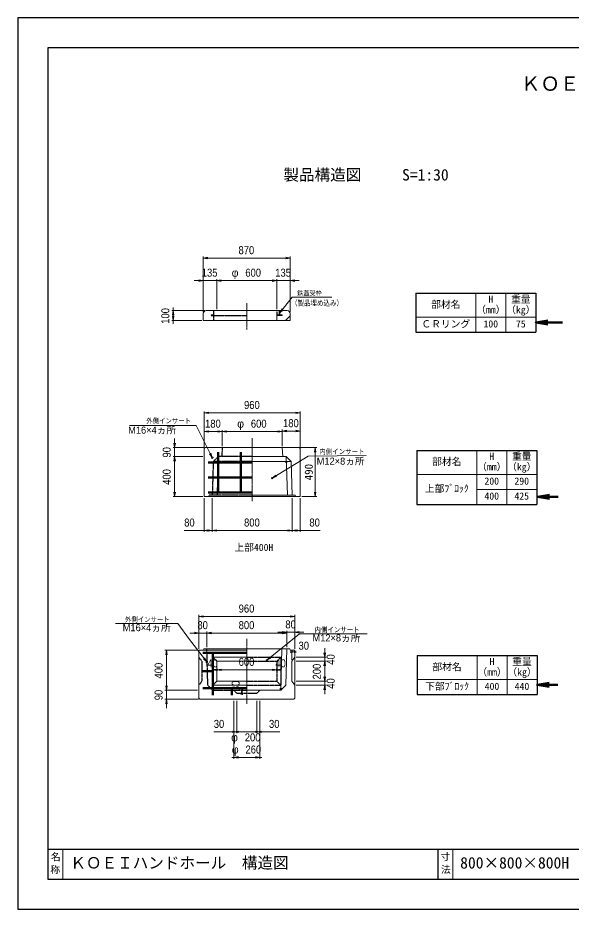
# Model space of a CAD drawing. Units: millimetres, scale not verified. Extents: x -210 to 210, y -148 to 148.
# Drawn here: x -210 to -25.5, y -148.5 to 148.5 of the extents above; entities that cross this region are included whole.
import ezdxf
from ezdxf.enums import TextEntityAlignment as Align

# ---------------------------------------------------------------- set-up
doc = ezdxf.new("R2010")
doc.units = ezdxf.units.MM
doc.linetypes.add('USER1', pattern=[12.95, 6.35, -3.175, 0.25, -3.175])
doc.linetypes.add('USER2', pattern=[4.7625, 3.175, -1.5875])
doc.layers.add('0-0', color=7, linetype='Continuous')
for name, color, linetype, lineweight in [('0-1_0', 9, 'Continuous', 25), ('0-2_dims', 2, 'Continuous', 13), ('0-3_pen1実線', 4, 'Continuous', 13), ('0-4_pen2実線', 3, 'Continuous', 13), ('0-5_pen3実線', 7, 'Continuous', 18), ('0-6_pen4実線', 6, 'Continuous', 25), ('0-7_pen1一点', 4, 'USER1', 13), ('0-8_pen2破線', 3, 'USER2', 25), ('0-9_鉄筋１', 7, 'Continuous', 50), ('0-A_鉄筋２', 7, 'Continuous', 50), ('0-C_鉄筋', 7, 'Continuous', 50)]:
    doc.layers.add(name, color=color, linetype=linetype, lineweight=lineweight)
doc.styles.add('ＭＳ ゴシック', font='')
doc.styles.add('ＭＳ Ｐゴシック', font='')
doc.styles.get('ＭＳ ゴシック').set_extended_font_data('MS Gothic')
doc.styles.get('ＭＳ Ｐゴシック').set_extended_font_data('MS PGothic')

# ---------------------------------------------------------------- blocks, each defined once
blk = doc.blocks.new('部分図 1')
at = {"layer": '0-1_0'}
blk.add_lwpolyline([(0, 0), (12600, 0), (12600, 8910), (0, 8910)], close=True, dxfattribs=at)
at = {"layer": '0-2_dims'}
for p, q in [((1854.43, 5968.44), (1854.43, 6523.39)), ((1854.43, 6508.39), (2724.43, 6508.39)), ((2724.43, 5983.44), (2724.43, 6523.39)), ((1854.43, 6283.39), (1764.43, 6283.39)), ((1854.43, 5968.44), (1854.43, 6298.39)), ((1989.43, 6283.39), (1854.43, 6283.39)), ((1989.43, 5998.44), (1989.43, 6298.39)), ((1989.43, 5998.44), (1989.43, 6298.39)), ((1989.43, 6283.39), (2589.43, 6283.39)), ((1989.43, 6283.39), (2079.43, 6283.39)), ((2589.43, 6283.39), (2499.43, 6283.39)), ((2589.43, 5998.44), (2589.43, 6298.39)), ((2589.43, 5998.44), (2589.43, 6298.39)), ((2589.43, 6283.39), (2724.43, 6283.39)), ((2724.43, 5968.44), (2724.43, 6298.39)), ((2724.43, 6283.39), (2814.43, 6283.39)), ((1869.43, 5983.44), (1539.48, 5983.44)), ((1554.48, 5983.44), (1554.48, 6015.26)), ((1554.48, 5983.44), (1554.48, 5883.44)), ((1839.43, 5883.44), (1539.48, 5883.44)), ((1554.48, 5883.44), (1554.48, 5851.63)), ((1865, 4619), (1865, 4976)), ((2825, 4961), (1865, 4961)), ((2825, 4619), (2825, 4976)), ((1865, 4619), (1865, 4789.26)), ((2045, 4774.26), (1865, 4774.26)), ((2045, 4629), (2045, 4789.26)), ((2045, 4629), (2045, 4789.26)), ((2045, 4774.26), (2645, 4774.26)), ((2645, 4629), (2645, 4794.26)), ((2645, 4629), (2645, 4789.26)), ((2645, 4779.26), (2825, 4779.26)), ((2825, 4619), (2825, 4794.26)), ((1568.3, 4614), (1568.3, 4704)), ((1860, 4614), (1553.3, 4614)), ((1568.3, 4524), (1568.3, 4614)), ((1850, 4524), (1553.3, 4524)), ((1850, 4524), (1553.3, 4524)), ((1568.3, 4524), (1568.3, 4124)), ((1568.3, 4524), (1568.3, 4434)), ((1850, 4124), (1553.3, 4124)), ((1865, 4109), (1865, 3771)), ((1945, 4109), (1945, 3771)), ((1945, 4109), (1945, 3771)), ((2745, 4109), (2745, 3771)), ((2745, 4109), (2745, 3771)), ((2825, 4109), (2825, 3771)), ((1945, 3786), (2745, 3786)), ((1811, 2603), (1811, 2941)), ((2771, 2603), (2771, 2941)), ((2771, 2926), (1811, 2926)), ((1811, 2603), (1811, 2775.17)), ((1891, 2618), (1891, 2775.17)), ((1891, 2618), (1891, 2775.17)), ((2691, 2767.67), (2601, 2767.67)), ((2691, 2618), (2691, 2782.67)), ((2691, 2618), (2691, 2775.17)), ((2691, 2767.67), (2771, 2767.67)), ((2771, 2603), (2771, 2782.67)), ((2771, 2767.67), (2861, 2767.67)), ((1811, 2760.17), (1721, 2760.17)), ((1811, 2760.17), (1891, 2760.17)), ((1891, 2760.17), (1981, 2760.17)), ((1891, 2760.17), (2691, 2760.17)), ((1796, 2588), (1472, 2588)), ((1487, 2188), (1487, 2588)), ((2741, 2493), (2741, 2587.11)), ((2771, 2533), (2771, 2587.11)), ((3069.74, 2518), (3069.74, 2608)), ((2741, 2572.11), (2771, 2572.11)), ((2786, 2518), (3084.74, 2518)), ((3069.74, 2478), (3069.74, 2518)), ((1951, 2393), (1951, 2408)), ((1991, 2393), (1991, 2408)), ((2591, 2393), (2591, 2408)), ((2591, 2393), (2591, 2408)), ((2631, 2393), (2631, 2408)), ((2786, 2478), (3084.74, 2478)), ((2786, 2478), (3084.74, 2478)), ((3069.74, 2478), (3069.74, 2388)), ((3069.74, 2478), (3069.74, 2278)), ((1991, 2393), (1951, 2393)), ((1991, 2393), (2591, 2393)), ((1991, 2393), (1991, 2378)), ((2591, 2393), (2631, 2393)), ((3069.74, 2278), (3069.74, 2368)), ((1487, 2188), (1487, 2278)), ((2786, 2278), (3084.74, 2278)), ((2786, 2278), (3084.74, 2278)), ((2786, 2238), (3084.74, 2238)), ((3069.74, 2278), (3069.74, 2238)), ((3069.74, 2238), (3069.74, 2148)), ((1796, 2188), (1472, 2188)), ((1796, 2188), (1472, 2188)), ((1487, 2188), (1487, 2098)), ((2241, 2188), (2226, 2188)), ((2241, 2158), (2226, 2158)), ((2241, 2158), (2241, 2188)), ((1806, 2098), (1472, 2098)), ((1487, 2098), (1487, 2008)), ((2161, 2083), (2161, 1758)), ((2161, 2083), (2161, 1502)), ((2191, 2083), (2191, 1758)), ((2191, 2083), (2191, 1758)), ((2391, 2083), (2391, 1758)), ((2391, 2083), (2391, 1758)), ((2421, 2083), (2421, 1758)), ((2421, 2083), (2421, 1502)), ((2191, 1773), (2101, 1773)), ((2191, 1773), (2391, 1773)), ((2391, 1773), (2481, 1773)), ((2161, 1517), (2141, 1517)), ((2161, 1517), (2421, 1517)), ((2421, 1517), (2441, 1517))]:
    blk.add_line(p, q, dxfattribs=at)
at = {"layer": '0-2_dims', "lineweight": 18}
for p, q in [((2790.44, 6116.8), (3141.91, 6116.8)), ((1739.69, 4835.7), (1118.22, 4835.7)), ((2811, 4614), (2990, 4614)), ((2975, 4614), (2975, 4124)), ((2840, 4124), (2990, 4124)), ((1600.3, 2855.57), (978.83, 2855.57)), ((2879.17, 2751.67), (3495.64, 2751.67))]:
    blk.add_line(p, q, dxfattribs=at)
at = {"layer": '0-2_dims', "lineweight": 50}
for p, q in [((5181.43, 5864.54), (5448, 5864.54)), ((5197.16, 4120.75), (5406.54, 4120.75)), ((5193.61, 2241.88), (5403, 2241.88))]:
    blk.add_line(p, q, dxfattribs=at)
at = {"layer": '0-2_dims'}
for points in [[(1899.43, 6515.89), (1854.43, 6508.39), (1899.43, 6500.89)], [(2679.43, 6500.89), (2724.43, 6508.39), (2679.43, 6515.89)], [(1809.43, 6275.89), (1854.43, 6283.39), (1809.43, 6290.89)], [(2034.43, 6290.89), (1989.43, 6283.39), (2034.43, 6275.89)], [(2034.43, 6290.89), (1989.43, 6283.39), (2034.43, 6275.89)], [(2544.43, 6275.89), (2589.43, 6283.39), (2544.43, 6290.89)], [(2544.43, 6275.89), (2589.43, 6283.39), (2544.43, 6290.89)], [(2769.43, 6290.89), (2724.43, 6283.39), (2769.43, 6275.89)], [(2621.43, 5961.44), (2745.44, 6116.8), (2790.44, 6116.8)], [(1561.98, 5938.44), (1554.48, 5983.44), (1546.98, 5938.44)], [(2643.64, 6001.29), (2621.43, 5961.44), (2655.36, 5991.93)], [(1546.98, 5928.44), (1554.48, 5883.44), (1561.98, 5928.44)], [(1910, 4968.5), (1865, 4961), (1910, 4953.5)], [(2780, 4953.5), (2825, 4961), (2780, 4968.5)], [(1945, 4514), (1784.69, 4835.7), (1739.69, 4835.7)], [(1910, 4781.76), (1865, 4774.26), (1910, 4766.76)], [(2000, 4766.76), (2045, 4774.26), (2000, 4781.76)], [(2090, 4781.76), (2045, 4774.26), (2090, 4766.76)], [(2600, 4766.76), (2645, 4774.26), (2600, 4781.76)], [(2690, 4786.76), (2645, 4779.26), (2690, 4771.76)], [(2780, 4771.76), (2825, 4779.26), (2780, 4786.76)], [(1560.8, 4659), (1568.3, 4614), (1575.8, 4659)], [(1918.22, 4550.93), (1945, 4514), (1931.64, 4557.62)], [(1575.8, 4479), (1568.3, 4524), (1560.8, 4479)], [(1575.8, 4479), (1568.3, 4524), (1560.8, 4479)], [(2545, 4309), (2904.88, 4528.23), (3483, 4533.41)], [(2579.53, 4338.82), (2545, 4309), (2587.33, 4326.01)], [(1560.8, 4169), (1568.3, 4124), (1575.8, 4169)], [(1945, 3786), (1865, 3786), (1664.18, 3786)], [(1910, 3793.5), (1865, 3786), (1910, 3778.5)], [(1900, 3778.5), (1945, 3786), (1900, 3793.5)], [(1990, 3793.5), (1945, 3786), (1990, 3778.5)], [(2700, 3778.5), (2745, 3786), (2700, 3793.5)], [(2790, 3793.5), (2745, 3786), (2790, 3778.5)], [(2745, 3786), (2825, 3786), (3025.82, 3786)], [(2780, 3778.5), (2825, 3786), (2780, 3793.5)], [(1891, 2473), (1718.47, 2695.53), (1600.3, 2855.57)], [(1856, 2933.5), (1811, 2926), (1856, 2918.5)], [(2726, 2918.5), (2771, 2926), (2726, 2933.5)], [(1766, 2752.67), (1811, 2760.17), (1766, 2767.67)], [(1936, 2767.67), (1891, 2760.17), (1936, 2752.67)], [(1936, 2767.67), (1891, 2760.17), (1936, 2752.67)], [(2646, 2760.17), (2691, 2767.67), (2646, 2775.17)], [(2646, 2752.67), (2691, 2760.17), (2646, 2767.67)], [(2816, 2775.17), (2771, 2767.67), (2816, 2760.17)], [(2491, 2488), (2817.21, 2751.67), (2879.17, 2751.67)], [(1494.5, 2543), (1487, 2588), (1479.5, 2543)], [(1857.5, 2503.97), (1891, 2473), (1869.35, 2513.16)], [(2521.28, 2522.12), (2491, 2488), (2530.71, 2510.45)], [(2726, 2564.61), (2771, 2572.11), (2726, 2579.61)], [(2786, 2579.61), (2741, 2572.11), (2786, 2564.61)], [(3062.24, 2563), (3069.74, 2518), (3077.24, 2563)], [(3077.24, 2433), (3069.74, 2478), (3062.24, 2433)], [(3077.24, 2433), (3069.74, 2478), (3062.24, 2433)], [(1946, 2385.5), (1991, 2393), (1946, 2400.5)], [(1996, 2400.5), (1951, 2393), (1996, 2385.5)], [(2036, 2400.5), (1991, 2393), (2036, 2385.5)], [(2546, 2385.5), (2591, 2393), (2546, 2400.5)], [(2586, 2385.5), (2631, 2393), (2586, 2400.5)], [(2636, 2400.5), (2591, 2393), (2636, 2385.5)], [(3062.24, 2323), (3069.74, 2278), (3077.24, 2323)], [(3062.24, 2323), (3069.74, 2278), (3077.24, 2323)], [(1479.5, 2233), (1487, 2188), (1494.5, 2233)], [(1479.5, 2233), (1487, 2188), (1494.5, 2233)], [(3077.24, 2193), (3069.74, 2238), (3062.24, 2193)], [(2233.5, 2203), (2241, 2158), (2248.5, 2203)], [(2248.5, 2143), (2241, 2188), (2233.5, 2143)], [(1494.5, 2053), (1487, 2098), (1479.5, 2053)], [(2191, 1773), (2161, 1773), (1960.18, 1773)], [(2146, 1765.5), (2191, 1773), (2146, 1780.5)], [(2146, 1765.5), (2191, 1773), (2146, 1780.5)], [(2206, 1780.5), (2161, 1773), (2206, 1765.5)], [(2376, 1765.5), (2421, 1773), (2376, 1780.5)], [(2436, 1780.5), (2391, 1773), (2436, 1765.5)], [(2436, 1780.5), (2391, 1773), (2436, 1765.5)], [(2391, 1773), (2421, 1773), (2621.82, 1773)], [(2206, 1524.5), (2161, 1517), (2206, 1509.5)], [(2376, 1509.5), (2421, 1517), (2376, 1524.5)]]:
    blk.add_lwpolyline(points, dxfattribs=at)
at = {"layer": '0-2_dims', "lineweight": 50}
for points in [[(5301.43, 5884.54), (5181.43, 5864.54), (5301.43, 5844.54)], [(5317.16, 4140.75), (5197.16, 4120.75), (5317.16, 4100.75)], [(5313.61, 2261.88), (5193.61, 2241.88), (5313.61, 2221.88)]]:
    blk.add_lwpolyline(points, dxfattribs=at)
at = {"layer": '0-2_dims', "lineweight": 18}
for points in [[(2982.5, 4569), (2975, 4614), (2967.5, 4569)], [(2967.5, 4169), (2975, 4124), (2982.5, 4169)]]:
    blk.add_lwpolyline(points, dxfattribs=at)
at = {"layer": '0-3_pen1実線'}
for p, q in [((2621.43, 5962.47), (2642.4, 5983.44)), ((2589.43, 5930.47), (2592.4, 5933.44)), ((2677.11, 5883.44), (2724.43, 5930.76))]:
    blk.add_line(p, q, dxfattribs=at)
at = {"layer": '0-4_pen2実線'}
for p, q in [((2589.43, 5970.94), (2595.43, 5970.94)), ((2589.43, 5970.94), (2589.43, 5933.44)), ((2615.43, 5983.44), (2615.43, 5939.44)), ((2621.43, 5983.44), (2621.43, 5939.44)), ((2589.43, 5933.44), (2589.43, 5883.44)), ((2645.43, 5933.44), (2589.43, 5933.44)), ((2615.43, 5939.44), (2595.43, 5939.44)), ((2645.43, 5939.44), (2621.43, 5939.44)), ((2645.43, 5939.44), (2645.43, 5933.44))]:
    blk.add_line(p, q, dxfattribs=at)
at = {"layer": '0-4_pen2実線', "linetype": 'USER2'}
blk.add_line((2595.43, 5970.94), (2595.43, 5939.44), dxfattribs=at)
at = {"layer": '0-4_pen2実線'}
for centre, radius in [((1945, 4514), 8), ((1945, 4514), 8), ((2545, 4309), 6), ((1891, 2473), 8), ((2491, 2488), 6)]:
    blk.add_circle(centre, radius, dxfattribs=at)
at = {"layer": '0-5_pen3実線'}
for p, q in [((4581.43, 6157.04), (4581.43, 5767.04)), ((4881.43, 6157.04), (4881.43, 5767.04)), ((1884.43, 5983.44), (2694.43, 5983.44)), ((1854.43, 5953.44), (1854.43, 5883.44)), ((1854.43, 5883.44), (2724.43, 5883.44)), ((2724.43, 5953.44), (2724.43, 5883.44)), ((3981.43, 5917.04), (5181.43, 5917.04)), ((1865, 4604), (1875, 4614)), ((1865, 4604), (1865, 4124)), ((2815, 4614), (1875, 4614)), ((2650, 4524), (2645, 4614)), ((2825, 4604), (2815, 4614)), ((2825, 4124), (2825, 4604)), ((4591.18, 4586.13), (4591.18, 4046.13)), ((4891.18, 4586.13), (4891.18, 4046.13)), ((2685, 4524), (2345, 4524)), ((2735, 4474), (2345, 4474)), ((2685, 4524), (2735, 4474)), ((2685, 4524), (2696.49, 4139)), ((2735, 4474), (2745, 4139)), ((3991.18, 4346.13), (5191.18, 4346.13)), ((4591.18, 4196.13), (5191.18, 4196.13)), ((2825, 4124), (1865, 4124)), ((2775, 4139), (2345, 4139)), ((2775, 4139), (2780, 4124)), ((1811, 2588), (1811, 2108)), ((2291, 2588), (1811, 2588)), ((1861, 2603), (1856, 2588)), ((1861, 2603), (1856, 2588)), ((2291, 2603), (1861, 2603)), ((2291, 2603), (2721, 2603)), ((2642.08, 2603), (2631, 2188)), ((2691, 2603), (2681, 2238)), ((2721, 2603), (2726, 2588)), ((2721, 2603), (2726, 2588)), ((2771, 2588), (2726, 2588)), ((2771, 2588), (2726, 2588)), ((2771, 2108), (2771, 2588)), ((1951, 2518), (1951, 2238)), ((1951, 2518), (1991, 2478)), ((2291, 2518), (1951, 2518)), ((2771, 2518), (2741, 2478)), ((4593.61, 2534.38), (4593.61, 2144.38)), ((4893.61, 2534.38), (4893.61, 2144.38)), ((1991, 2478), (1991, 2278)), ((1991, 2478), (2291, 2478)), ((1991, 2278), (1951, 2238)), ((1951, 2238), (2291, 2238)), ((1991, 2278), (2291, 2278)), ((2681, 2238), (2631, 2188)), ((3993.61, 2294.38), (5193.61, 2294.38)), ((2291, 2188), (2631, 2188)), ((2291, 2188), (2631, 2188)), ((1811, 2108), (1821, 2098)), ((1821, 2098), (2761, 2098)), ((2771, 2108), (2761, 2098)), ((450, 600), (450, 300)), ((4350, 600), (4350, 300))]:
    blk.add_line(p, q, dxfattribs=at)
blk.add_lwpolyline([(2741, 2478), (2741, 2278), (2771, 2238)], dxfattribs=at)
for centre, start, end in [((1884.43, 5953.44), 90, 180), ((2694.43, 5953.44), 0, 90)]:
    blk.add_arc(centre, 30, start, end, dxfattribs=at)
at = {"layer": '0-6_pen4実線'}
for p, q in [((3981.43, 6157.04), (5181.43, 6157.04)), ((3981.43, 6157.04), (3981.43, 5767.04)), ((5181.43, 6157.04), (5181.43, 5767.04)), ((3981.43, 5767.04), (5181.43, 5767.04)), ((3991.18, 4586.13), (5191.18, 4586.13)), ((3991.18, 4586.13), (3991.18, 4046.13)), ((5191.18, 4586.13), (5191.18, 4046.13)), ((3991.18, 4046.13), (5191.18, 4046.13)), ((3993.61, 2534.38), (5193.61, 2534.38)), ((3993.61, 2534.38), (3993.61, 2144.38)), ((5193.61, 2534.38), (5193.61, 2144.38)), ((3993.61, 2144.38), (5193.61, 2144.38)), ((300, 600), (12300, 600)), ((4200, 600), (4200, 300))]:
    blk.add_line(p, q, dxfattribs=at)
blk.add_lwpolyline([(300, 300), (12300, 300), (12300, 8610), (300, 8610)], close=True, dxfattribs=at)
at = {"layer": '0-7_pen1一点'}
for p, q in [((2289.43, 6057.52), (2289.43, 5789.89)), ((2345, 4077), (2345, 4707.67)), ((2291, 2703), (2291, 2052.58))]:
    blk.add_line(p, q, dxfattribs=at)
at = {"layer": '0-8_pen2破線'}
for p, q in [((1957.43, 5983.44), (1957.43, 5883.44)), ((1933.43, 5939.44), (1957.43, 5939.44)), ((1933.43, 5939.44), (1933.43, 5933.44)), ((1933.43, 5933.44), (2289.43, 5933.44)), ((2045, 4614), (2040, 4524)), ((1955, 4474), (1945, 4139)), ((1955, 4474), (2005, 4524)), ((1955, 4474), (2005, 4524)), ((2345, 4474), (1955, 4474)), ((2005, 4524), (1993.52, 4139.34)), ((2345, 4524), (2005, 4524)), ((1915, 4139), (1910, 4124)), ((2345, 4139), (1915, 4139)), ((1811, 2518), (1841, 2478)), ((2291, 2518), (2631, 2518)), ((2631, 2518), (2591, 2478)), ((2631, 2518), (2631, 2238)), ((1841, 2478), (1841, 2278)), ((2291, 2478), (2591, 2478)), ((2591, 2478), (2591, 2278)), ((1841, 2278), (1811, 2238)), ((2291, 2278), (2591, 2278)), ((2291, 2238), (2631, 2238)), ((2591, 2278), (2631, 2238)), ((1951, 2188), (2291, 2188)), ((2191, 2158), (2161, 2188)), ((2191, 2158), (2391, 2158)), ((2391, 2158), (2421, 2188))]:
    blk.add_line(p, q, dxfattribs=at)
blk.add_lwpolyline([(1951, 2188), (1901, 2238), (1891, 2603)], dxfattribs=at)
at = {"layer": '0-9_鉄筋１'}
for p, q in [((2230, 4154), (2230, 4529)), ((2460, 4524), (2460, 4529)), ((1951, 2573), (1951, 2178)), ((1951, 2563), (2291, 2563)), ((1951, 2378), (1961, 2378)), ((1951, 2208), (2291, 2208)), ((2141, 2218), (2141, 2178)), ((2631, 2208), (2631, 2188))]:
    blk.add_line(p, q, dxfattribs=at)
at = {"layer": '0-9_鉄筋１', "linetype": 'USER2'}
for p, q in [((1851, 2563), (1951, 2563)), ((1851, 2378), (1961, 2378)), ((1851, 2208), (1951, 2208)), ((2631.53, 2208), (2631, 2208))]:
    blk.add_line(p, q, dxfattribs=at)
at = {"layer": '0-A_鉄筋２'}
for p, q in [((2005, 4529), (2005, 4569)), ((2230, 4529), (2230, 4569)), ((2003.21, 4464), (1903.21, 4464)), ((2685, 4464), (2686.79, 4464)), ((2005, 4314), (1905, 4314)), ((2005, 4164), (1905, 4164)), ((1951, 2178), (1951, 2138)), ((2141, 2178), (2141, 2138))]:
    blk.add_line(p, q, dxfattribs=at)
at = {"layer": '0-C_鉄筋'}
for p, q in [((2005, 4529), (2005, 4154)), ((2005, 4464), (2345, 4464)), ((2685, 4474), (2685, 4464)), ((2005, 4314), (2345, 4314)), ((2005, 4164), (2345, 4164))]:
    blk.add_line(p, q, dxfattribs=at)
at = {"layer": '0-2_dims', "color": 7, "style": 'ＭＳ Ｐゴシック'}
for s, height, width, p in [('870', 79.98, 0.9, (2207.61, 6523.39)), ('135', 79.98, 0.9, (1840.11, 6298.39)), ('600', 79.98, 0.9, (2275.79, 6298.39)), ('135', 79.98, 0.9, (2575.11, 6298.39)), ('（製品埋め込み）', 54.61, 0.85, (2732.96, 6015.24)), ('960', 79.98, 0.9, (2263.18, 4976)), ('外側インサート', 50.68, 0.9, (1285.41, 4840.98)), ('180', 79.98, 0.9, (1873.18, 4789.26)), ('600', 79.98, 0.9, (2331.36, 4789.26)), ('180', 79.98, 0.9, (2653.18, 4794.26)), ('内側インサート', 51.2, 0.9, (3016.16, 4533.41)), ('80', 79.98, 0.9, (1664.18, 3801)), ('800', 79.98, 0.9, (2263.18, 3801)), ('80', 79.98, 0.9, (2916.73, 3801)), ('960', 79.98, 0.9, (2209.18, 2941)), ('外側インサート', 50.68, 0.9, (1071.9, 2855.57)), ('80', 79.98, 0.9, (1796.45, 2775.17)), ('800', 79.98, 0.9, (2209.18, 2775.17)), ('80', 79.98, 0.9, (2676.45, 2782.67)), ('内側インサート', 51.2, 0.9, (2967.53, 2751.67)), ('30', 79.98, 0.9, (2808.24, 2570.07)), ('40', 79.98, 0.9, (1896.45, 2393.45)), ('600', 79.98, 0.9, (2209.18, 2408)), ('40', 79.98, 0.9, (2576.45, 2393.45)), ('30', 79.98, 0.9, (1960.18, 1788)), ('30', 79.98, 0.9, (2512.73, 1788)), ('200', 79.98, 0.9, (2270.36, 1653.45)), ('260', 79.98, 0.9, (2277.36, 1532))]:
    blk.add_text(s, height=height, dxfattribs=dict(at, width=width)).set_placement(p, align=Align.BOTTOM_LEFT)
for s, height, p in [('φ', 79.98, (2139.43, 6298.39)), ('鉄蓋受枠', 44.11, (2794.73, 6123.34)), ('M16×4ヵ所', 70.81, (1103.6, 4732.26)), ('φ', 79.98, (2195, 4789.26)), ('M12×8ヵ所', 70.81, (2989.59, 4421.96)), ('M16×4ヵ所', 70.81, (1049.6, 2757.71)), ('M12×8ヵ所', 70.81, (2947.44, 2655.08)), ('φ', 79.98, (2134, 1653.45)), ('φ', 79.98, (2141, 1532))]:
    blk.add_text(s, height=height, dxfattribs=at).set_placement(p, align=Align.BOTTOM_LEFT)
at = {"layer": '0-2_dims', "color": 7, "style": 'ＭＳ Ｐゴシック', "width": 0.9}
for s, p in [('100', (1539.48, 5851.63)), ('90', (1553.3, 4514.45)), ('400', (1553.3, 4242.18)), ('40', (3193.83, 2443.45)), ('400', (1472, 2306.18)), ('200', (3054.74, 2296.18)), ('30', (2243.05, 2179.34)), ('40', (3193.83, 2203.45)), ('90', (1472, 2088.45))]:
    blk.add_text(s, height=79.98, rotation=90, dxfattribs=at).set_placement(p, align=Align.BOTTOM_LEFT)
at = {"layer": '0-2_dims', "color": 7, "style": 'ＭＳ ゴシック'}
blk.add_text('490', height=80.65, rotation=90, dxfattribs=at).set_placement((2974.5, 4286.5), align=Align.BOTTOM_LEFT)
at = {"layer": '0-5_pen3実線', "style": 'ＭＳ ゴシック'}
for s, height, p in [('\u3000製品構造図\u3000', 114.4, (2500.59, 7249.52)), ('S=1:30', 114.4, (3843.24, 7249.52)), ('部材名', 71.47, (4135.2, 5988.29)), ('H', 71.47, (4707.05, 6040.79)), ('重量', 71.47, (4933.95, 6040.8)), ('（mm）', 71.49, (4585.16, 5935.78)), ('（kg）', 71.49, (4885.16, 5935.78)), ('ＣＲリング', 71.46, (4037.73, 5793.3)), ('100', 71.47, (4658.31, 5793.29)), ('75', 71.44, (4982.7, 5793.31)), ('H', 71.47, (4716.8, 4469.88)), ('重量', 71.47, (4943.7, 4469.89)), ('部材名', 71.47, (4144.95, 4417.39)), ('（mm）', 71.49, (4594.91, 4364.87)), ('（kg）', 71.49, (4894.91, 4364.87)), ('200', 71.47, (4668.06, 4222.39)), ('290', 71.45, (4968.09, 4222.4)), ('上部ﾌﾞﾛｯｸ', 71.48, (4071.82, 4147.38)), ('400', 71.46, (4668.07, 4072.4)), ('425', 71.43, (4968.1, 4072.41)), ('H', 71.47, (4719.24, 2418.13)), ('重量', 71.47, (4946.13, 2418.14)), ('部材名', 71.47, (4147.39, 2365.64)), ('（mm）', 71.49, (4597.35, 2313.12)), ('（kg）', 71.49, (4897.35, 2313.12)), ('下部ﾌﾞﾛｯｸ', 71.48, (4074.25, 2170.63)), ('400', 71.46, (4670.51, 2170.65)), ('440', 71.46, (4970.51, 2170.65)), ('名', 71.47, (330.86, 466.05)), ('ＫＯＥＩハンドホール\u3000構造図', 114.4, (525, 372)), ('寸', 71.38, (4229.1, 466.63)), ('800×800×800H', 114.4, (4425, 372.01)), ('称', 71.43, (325.72, 337.31)), ('法', 71.44, (4232.55, 339.37))]:
    blk.add_text(s, height=height, dxfattribs=at).set_placement(p, align=Align.BOTTOM_LEFT)
at = {"layer": '0-6_pen4実線', "style": 'ＭＳ ゴシック'}
blk.add_text('\u3000ＫＯＥＩハンドホール構造図\u3000', height=143, dxfattribs=at).set_placement((4837.55, 8137.5), align=Align.BOTTOM_LEFT)
at = {"layer": '0-C_鉄筋', "style": 'ＭＳ ゴシック'}
blk.add_text('上部400H', height=71.11, dxfattribs=at).set_placement((2168, 3559.5), align=Align.BOTTOM_LEFT)

msp = doc.modelspace()

# ---------------------------------------------------------------- block references
at = {"layer": '0-0', "xscale": 0.0333333, "yscale": 0.0333333}
msp.add_blockref('部分図 1', (-210, -148.5), dxfattribs=at)

doc.saveas('drawing.dxf')
